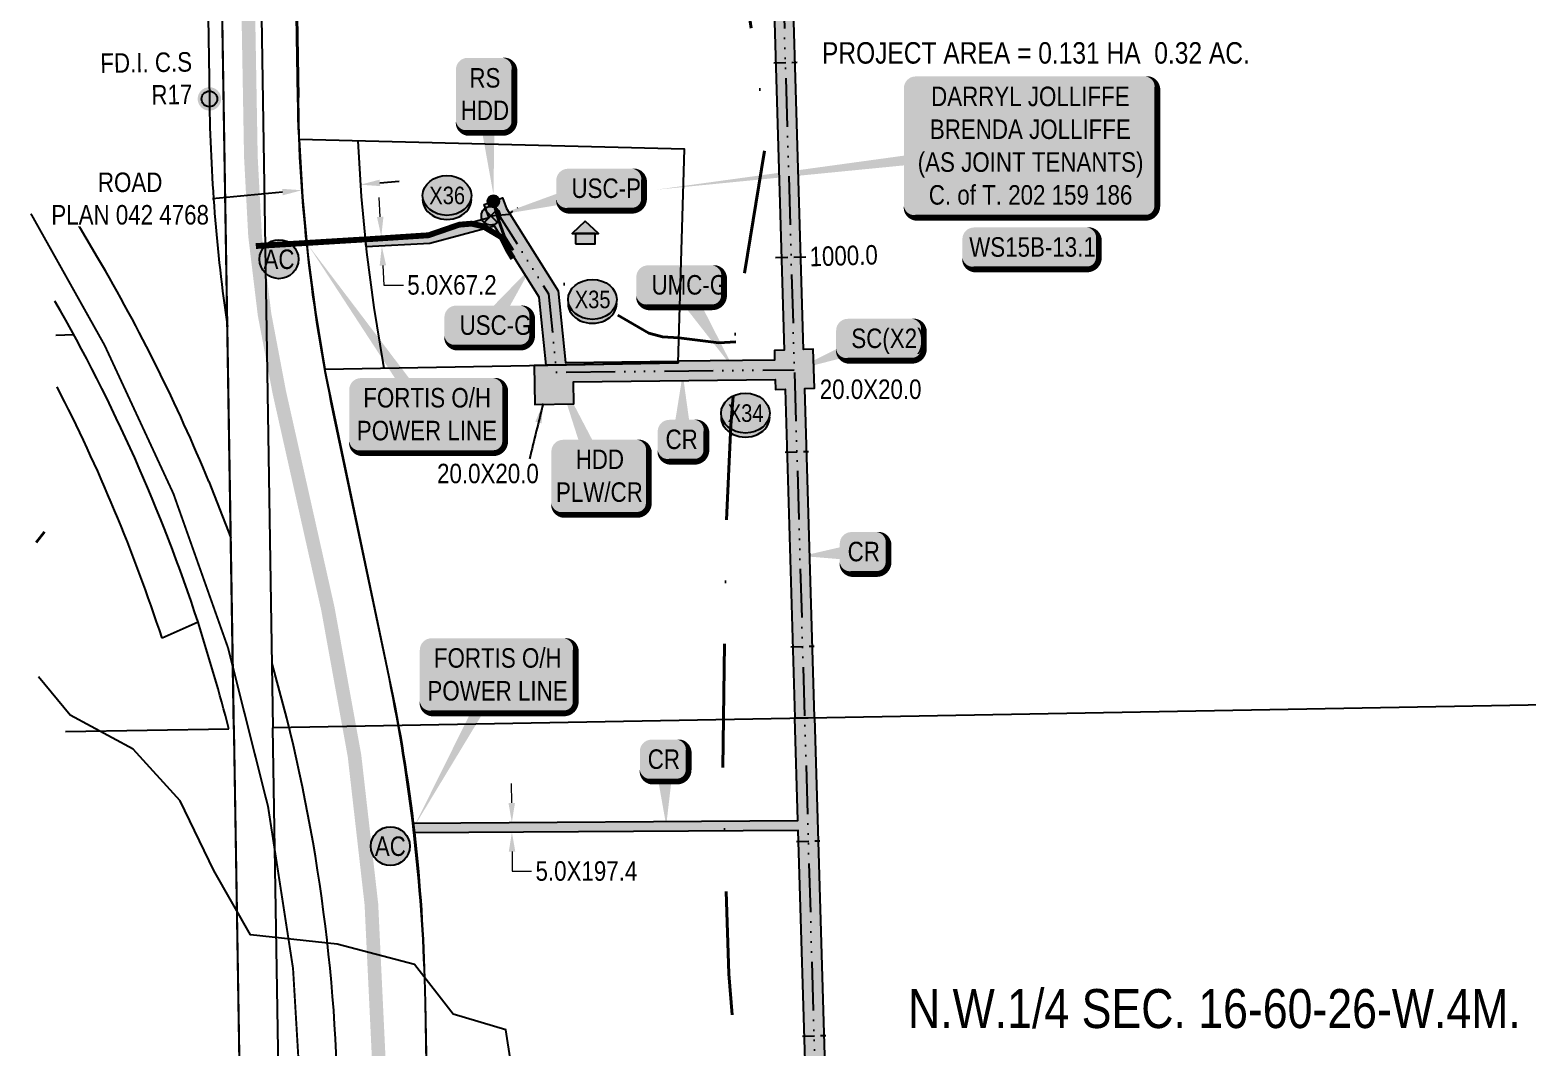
# Model space of a CAD drawing. Extents: x 72365 to 80261, y 6000112 to 6008999.
# Drawn here: x 74845 to 75614, y 6003351 to 6003873 of the extents above; entities that cross this region are included whole.
import ezdxf
from ezdxf.enums import TextEntityAlignment as Align

# ---------------------------------------------------------------- set-up
doc = ezdxf.new("R2010")
doc.units = 0
doc.header["$LTSCALE"] = 5
doc.header["$PDSIZE"] = 2.5
for name, pattern in [('COOP2', [10, 5, -1, 0, -1, 0, -1, 0, -1, 0, -1]), ('DASHDOT', [25.4, 12.7, -6.35, 0, -6.35]), ('DASHED2', [9.525, 6.35, -3.175]), ('foc-TIELINE', [1.875, 1.25, -0.625]), ('POWERLINE5', [7.8, 2.4, -0.6, 0.6, -0.6, 0.6, -0.6, 2.4])]:
    doc.linetypes.add(name, pattern=pattern)
doc.layers.get('Defpoints').update_dxf_attribs({"color": 9})
for name, color, linetype in [('AS-OWNER', 7, 'Continuous'), ('AS-POWER', 104, 'foc-POWER'), ('AS-POWER-EXISTING', 72, 'POWERLINE5'), ('AS-POWER-EXISTING-PP', 72, 'Continuous'), ('AS-POWER-T', 104, 'Continuous'), ('AS-RAILWAY', 13, 'TRACKS'), ('AS-RESIDENCE', 14, 'Continuous'), ('AS-ROADS', 254, 'Continuous'), ('AS-SYMBOL', 7, 'Continuous'), ('AS-TELEPHONE', 224, 'foc-TEL'), ('C-SYMBOL', 7, 'Continuous'), ('CG-NOTES', 7, 'Continuous'), ('L-AREAREQUIRED', 7, 'Continuous'), ('L-MON', 1, 'Continuous'), ('L-MON-T', 1, 'Continuous'), ('L-SEC', 7, 'Continuous'), ('L-TITLEDB', 4, 'Continuous'), ('L-TITLEDB-T', 4, 'Continuous'), ('P-APEX RECON PAY ITEMS', 240, 'Continuous'), ('P-APEX RECON-10m BUFFER', 51, 'COOP2'), ('P-APEX RECON-LINE LIST', 240, 'Continuous'), ('P-APEX RECON-URBAN', 30, 'COOP2'), ('P-APEX RECON-WORK AREA', 104, 'Continuous'), ('P-BUFFER-PURPLE', 187, 'foc-TIELINE'), ('P-BUFFER-PURPLE-T', 187, 'Continuous'), ('P-CROSSINGS', 250, 'Continuous'), ('T-CREEK', 160, 'Continuous')]:
    doc.layers.add(name, color=color, linetype=linetype)
doc.layers.add('AS-RECON EXISTING', color=151, linetype='DASHDOT', lineweight=40)
doc.layers.add('P-APEX RECON-TWS-T', color=104, linetype='Continuous', lineweight=9)
doc.layers.add('P-APEX RECON-TO BE DRILLED-H', color=7, linetype='Continuous', true_color=0xffafe1)
doc.styles.add('1.8', font='ARIALN.TTF', dxfattribs={"height": 2})
doc.styles.add('100L', font='ARIALN.TTF', dxfattribs={"height": 2})
doc.styles.add('175L', font='ARIALN.TTF', dxfattribs={"height": 20})
doc.styles.add('80', font='ARIALN.TTF', dxfattribs={"height": 10})
doc.styles.add('80CG', font='ARIALN.TTF', dxfattribs={"height": 10})
doc.styles.add('80L', font='ARIALN.TTF', dxfattribs={"height": 10})
doc.styles.add('Crossing', font='ARIALN.TTF', dxfattribs={"height": 10})
doc.styles.add('foc-LtypeFont', font='ARIALN.TTF', dxfattribs={"height": 7.35})
doc.linetypes.add('foc-POWER', pattern='A,6,-1,["P",foc-LtypeFont,S=0.2,R=0,X=-0.625,Y=-0.75],-1.24,4', length=12.24)
doc.linetypes.add('foc-TEL', pattern='A,2,-1,["T",foc-LtypeFont,S=0.2,R=0,X=-0.425,Y=-0.75],-1.24,8', length=12.24)
doc.linetypes.add('foc-TEL-NOLINE', pattern='A,0,-2,["T",foc-LtypeFont,S=0.2,R=0,X=-0.425,Y=-0.75],-10.24', length=12.24)
doc.linetypes.add('TRACKS', pattern='A,3.81,[130,ltypeshp1.shx,S=6.35,R=0,X=0,Y=0],3.81', length=7.62)
doc.dimstyles.new('Compass 5 000', dxfattribs={"dimscale": 5, "dimtxt": 9, "dimasz": 2, "dimexe": 0.2, "dimexo": 0.0625, "dimgap": 0.5, "dimtad": 0, "dimtih": 1, "dimtoh": 1, "dimzin": 0, "dimdsep": 46, "dimtxsty": '80CG', "dimcen": 0.1, "dimse1": 1, "dimse2": 1, "dimclrd": 256, "dimclrt": 256, "dimaunit": 1, "dimadec": 4, "dimazin": 0, "dimtfac": 0.06, "dimtofl": 0, "dimtmove": 0, "dimatfit": 1, "dimfxl": 0.2, "dimtolj": 1, "dimtzin": 0, "dimlwd": -1, "dimarcsym": 0})

# ---------------------------------------------------------------- blocks, each defined once
blk = doc.blocks.new('res_occ')
for points in [[(0.1, 0.89), (-1.26, -0.37), (1.46, -0.37)], [(-0.9, -1.43), (1.1, -1.43), (1.1, -0.37), (-0.9, -0.37)]]:
    blk.add_hatch(color=14).paths.add_polyline_path(points)
at = {"color": 14}
for points in [[(0.1, 0.89), (-1.26, -0.37), (1.46, -0.37)], [(-0.9, -1.43), (1.1, -1.43), (1.1, -0.37), (-0.9, -0.37)]]:
    blk.add_lwpolyline(points, close=True, dxfattribs=at)
blk = doc.blocks.new('fdia')
at = {"color": 255, "const_width": 1}
blk.add_lwpolyline([(-0.5, 0, 1), (0.5, 0, 1)], format="xyb", close=True, dxfattribs=at)
blk = doc.blocks.new('Fdiaa')
blk.add_blockref('fdia', (0, 0))
blk = doc.blocks.new('fdib')
at = {"color": 1, "const_width": 1.6}
blk.add_lwpolyline([(-0.4, 0, 1), (0.4, 0, 1)], format="xyb", close=True, dxfattribs=at)
at = {"color": 1}
blk.add_circle((0, 0), 0.8, dxfattribs=at)
blk = doc.blocks.new('Fdibb')
blk.add_blockref('fdib', (0, 0))
blk = doc.blocks.new('fdicc')
for name in ['Fdibb', 'Fdiaa']:
    blk.add_blockref(name, (0, 0))
blk = doc.blocks.new('FDI')
blk.add_blockref('fdicc', (0, 0))
blk = doc.blocks.new('POWERPOLE')
h = blk.add_hatch(color=255)
edge = h.paths.add_edge_path()
edge.add_arc((0, 0), 0.96, 0, 360)
at = {"linetype": 'Continuous'}
for p, q in [((0.68, -0.68), (-0.68, 0.68)), ((-0.68, -0.68), (0.68, 0.68))]:
    blk.add_line(p, q, dxfattribs=at)
blk.add_circle((0, 0), 0.96, dxfattribs=at)
blk = doc.blocks.new('*D447')
at = {"layer": 'Defpoints', "color": 0, "transparency": 16777216}
for p in [(74984.88, 6003790.92), (74984.89, 6003790.83), (75014.98, 6003793.76)]:
    blk.add_point(p, dxfattribs=at)
at = {"layer": 'L-TITLEDB-T', "transparency": 16777216}
for p, q in [((75024.95, 6003794.62), (75034.9, 6003795.56)), ((74974.93, 6003789.89), (74939.03, 6003786.51))]:
    blk.add_line(p, q, dxfattribs=at)
for points in [[(75024.79, 6003796.28), (75025.1, 6003792.96), (75014.99, 6003793.68)], [(74974.77, 6003791.55), (74975.09, 6003788.24), (74984.89, 6003790.83)]]:
    blk.add_solid(points, dxfattribs=at)
at = {"layer": 'L-TITLEDB-T', "transparency": 16777216, "insert": (74896.78, 6003786.51), "char_height": 10, "attachment_point": 5, "style": '80CG', "bg_fill": 3, "box_fill_scale": 1.1, "bg_fill_color": 256, "bg_fill_true_color": 13158600, "bg_fill_transparency": 0}
blk.add_mtext('\\A1;ROAD\\PPLAN 042 4768', dxfattribs=at)
blk = doc.blocks.new('Access_Point')
h = blk.add_hatch(color=255)
h.dxf.hatch_style = 1
edge = h.paths.add_edge_path()
edge.add_arc((0, 0), 9.99, 0, 360)
at = {"color": 170}
blk.add_circle((0, 0), 9.99, dxfattribs=at)
at = {"color": 170, "style": '175L'}
blk.add_text('AC', height=10, dxfattribs=at).set_placement((0, 0), align=Align.MIDDLE_CENTER)
blk = doc.blocks.new('*D1093')
at = {"layer": 'Defpoints', "color": 0, "transparency": 16777216}
for p in [(75105.56, 6003466.55), (75092.67, 6003461.47), (75105.59, 6003461.55)]:
    blk.add_point(p, dxfattribs=at)
at = {"layer": 'P-APEX RECON-TWS-T', "transparency": 16777216}
for p, q in [((75092.58, 6003476.47), (75092.51, 6003486.47)), ((75092.73, 6003451.47), (75092.8, 6003441.47)), ((75092.8, 6003441.47), (75102.8, 6003441.47))]:
    blk.add_line(p, q, dxfattribs=at)
for points in [[(75094.24, 6003476.48), (75090.91, 6003476.46), (75092.64, 6003466.47)], [(75094.4, 6003451.48), (75091.07, 6003451.46), (75092.67, 6003461.47)]]:
    blk.add_solid(points, dxfattribs=at)
at = {"layer": 'P-APEX RECON-TWS-T', "transparency": 16777216, "insert": (75130.9, 6003441.47), "char_height": 10, "attachment_point": 5, "style": '80CG'}
blk.add_mtext('\\A1;5.0X197.4', dxfattribs=at)
blk = doc.blocks.new('*U1083')
at = {"true_color": 0xffffa8}
h = blk.add_hatch(color=51, dxfattribs=at)
edge = h.paths.add_edge_path()
edge.add_line((-6.5, -11.5), (6.5, -11.5))
edge.add_arc((6.5, -5.5), 6, 270, 360)
edge.add_line((12.5, -5.5), (12.5, 4))
edge.add_arc((6.5, 4), 6, 0, 90)
edge.add_line((6.5, 10), (-6.5, 10))
edge.add_arc((-6.5, 4), 6, 90, 180)
edge.add_line((-12.5, 4), (-12.5, -5.5))
edge.add_arc((-6.5, -5.5), 6, 180, 270)
at = {"color": 240, "flags": 128}
blk.add_lwpolyline([(-6.5, -11.5, 3, 3, 0), (6.5, -11.5, 3, 3, 0.414214), (12.5, -5.5, 3, 3, 0), (12.5, 4, 3, 0, 0.414214), (6.5, 10, 0, 0, 0), (-6.5, 10, 0, 0, 0.414214), (-12.5, 4, 0, 0, 0), (-12.5, -5.5, 0, 3, 0.414214)], format="xyseb", close=True, dxfattribs=at)
for points in [[(1.03, -34.06, 0, 10, 0), (0, 0, 5, 5, 0)], [(5.45, -7.08, 0, 10, 0), (0, 0, 5, 5, 0)]]:
    blk.add_lwpolyline(points, format="xyseb", dxfattribs=at)
at = {"color": 4, "style": '80'}
blk.add_attdef('OTHER_001', (-14.7, -5), '', height=10, dxfattribs=at)
blk = doc.blocks.new('*U1094')
h = blk.add_hatch(color=255)
edge = h.paths.add_edge_path()
edge.add_line((-34, -20), (34, -20))
edge.add_arc((34, -14), 6, 270, 360)
edge.add_line((40, -14), (40, 12.5))
edge.add_arc((34, 12.5), 6, 0, 90)
edge.add_line((34, 18.5), (-34, 18.5))
edge.add_arc((-34, 12.5), 6, 90, 180)
edge.add_line((-40, 12.5), (-40, -14))
edge.add_arc((-34, -14), 6, 180, 270)
at = {"color": 104, "flags": 128}
blk.add_lwpolyline([(-34, -20, 3, 3, 0), (34, -20, 3, 3, 0.414214), (40, -14, 3, 3, 0), (40, 12.5, 3, 0, 0.414214), (34, 18.5, 0, 0, 0), (-34, 18.5, 0, 0, 0.414214), (-40, 12.5, 0, 0, 0), (-40, -14, 0, 3, 0.414214)], format="xyseb", close=True, dxfattribs=at)
blk.add_lwpolyline([(-43.29, -78.8, 0, 7.5, 0), (0, 0, 0, 0, 0)], format="xyseb", dxfattribs=at)
at = {"color": 104, "style": '80'}
blk.add_attdef('ENTER_TEXT_001', (-26.85, -4.92), '', height=10, dxfattribs=at)
blk = doc.blocks.new('*U1095')
h = blk.add_hatch(color=255)
edge = h.paths.add_edge_path()
edge.add_line((-34, -20), (34, -20))
edge.add_arc((34, -14), 6, 270, 360)
edge.add_line((40, -14), (40, 12.5))
edge.add_arc((34, 12.5), 6, 0, 90)
edge.add_line((34, 18.5), (-34, 18.5))
edge.add_arc((-34, 12.5), 6, 90, 180)
edge.add_line((-40, 12.5), (-40, -14))
edge.add_arc((-34, -14), 6, 180, 270)
at = {"color": 104, "flags": 128}
blk.add_lwpolyline([(-61.19, 86.93, 0, 7.5, 0), (0, 0, 0, 0, 0)], format="xyseb", dxfattribs=at)
blk.add_lwpolyline([(-34, -20, 3, 3, 0), (34, -20, 3, 3, 0.414214), (40, -14, 3, 3, 0), (40, 12.5, 3, 0, 0.414214), (34, 18.5, 0, 0, 0), (-34, 18.5, 0, 0, 0.414214), (-40, 12.5, 0, 0, 0), (-40, -14, 0, 3, 0.414214)], format="xyseb", close=True, dxfattribs=at)
at = {"color": 104, "style": '80'}
blk.add_attdef('ENTER_TEXT_001', (-26.85, -4.92), '', height=10, dxfattribs=at)
blk = doc.blocks.new('*D1096')
at = {"layer": 'Defpoints', "color": 0, "transparency": 16777216}
for p in [(75027.08, 6003767.23), (75025.91, 6003762.17), (75027.35, 6003762.24)]:
    blk.add_point(p, dxfattribs=at)
at = {"layer": 'P-APEX RECON-TWS-T', "transparency": 16777216}
for p, q in [((75025.1, 6003777.14), (75024.55, 6003787.12)), ((75026.46, 6003752.18), (75027, 6003742.2)), ((75027, 6003742.2), (75037, 6003742.2))]:
    blk.add_line(p, q, dxfattribs=at)
for points in [[(75026.76, 6003777.23), (75023.43, 6003777.05), (75025.64, 6003767.15)], [(75028.12, 6003752.27), (75024.79, 6003752.09), (75025.91, 6003762.17)]]:
    blk.add_solid(points, dxfattribs=at)
at = {"layer": 'P-APEX RECON-TWS-T', "transparency": 16777216, "insert": (75061.9, 6003742.2), "char_height": 10, "attachment_point": 5, "style": '80CG'}
blk.add_mtext('\\A1;5.0X67.2', dxfattribs=at)
blk = doc.blocks.new('*U1097')
at = {"true_color": 0xffffa8}
h = blk.add_hatch(color=51, dxfattribs=at)
edge = h.paths.add_edge_path()
edge.add_line((-6.5, -11.5), (6.5, -11.5))
edge.add_arc((6.5, -5.5), 6, 270, 360)
edge.add_line((12.5, -5.5), (12.5, 4))
edge.add_arc((6.5, 4), 6, 0, 90)
edge.add_line((6.5, 10), (-6.5, 10))
edge.add_arc((-6.5, 4), 6, 90, 180)
edge.add_line((-12.5, 4), (-12.5, -5.5))
edge.add_arc((-6.5, -5.5), 6, 180, 270)
at = {"color": 240, "flags": 128}
blk.add_lwpolyline([(-6.5, -11.5, 3, 3, 0), (6.5, -11.5, 3, 3, 0.414214), (12.5, -5.5, 3, 3, 0), (12.5, 4, 3, 0, 0.414214), (6.5, 10, 0, 0, 0), (-6.5, 10, 0, 0, 0.414214), (-12.5, 4, 0, 0, 0), (-12.5, -5.5, 0, 3, 0.414214)], format="xyseb", close=True, dxfattribs=at)
for points in [[(-31.74, -2.29, 0, 10, 0), (0, 0, 5, 5, 0)], [(5.45, -7.08, 0, 10, 0), (0, 0, 5, 5, 0)]]:
    blk.add_lwpolyline(points, format="xyseb", dxfattribs=at)
at = {"color": 4, "style": '80'}
blk.add_attdef('OTHER_001', (-14.7, -5), '', height=10, dxfattribs=at)
blk = doc.blocks.new('*U1098')
at = {"true_color": 0xffffa8}
h = blk.add_hatch(color=51, dxfattribs=at)
edge = h.paths.add_edge_path()
edge.add_line((-6.5, -11.5), (6.5, -11.5))
edge.add_arc((6.5, -5.5), 6, 270, 360)
edge.add_line((12.5, -5.5), (12.5, 4))
edge.add_arc((6.5, 4), 6, 0, 90)
edge.add_line((6.5, 10), (-6.5, 10))
edge.add_arc((-6.5, 4), 6, 90, 180)
edge.add_line((-12.5, 4), (-12.5, -5.5))
edge.add_arc((-6.5, -5.5), 6, 180, 270)
at = {"color": 240, "flags": 128}
for points in [[(0.36, 33.5, 0, 10, 0), (0, 0, 5, 5, 0)], [(5.45, -7.08, 0, 10, 0), (0, 0, 5, 5, 0)]]:
    blk.add_lwpolyline(points, format="xyseb", dxfattribs=at)
blk.add_lwpolyline([(-6.5, -11.5, 3, 3, 0), (6.5, -11.5, 3, 3, 0.414214), (12.5, -5.5, 3, 3, 0), (12.5, 4, 3, 0, 0.414214), (6.5, 10, 0, 0, 0), (-6.5, 10, 0, 0, 0.414214), (-12.5, 4, 0, 0, 0), (-12.5, -5.5, 0, 3, 0.414214)], format="xyseb", close=True, dxfattribs=at)
at = {"color": 4, "style": '80'}
blk.add_attdef('OTHER_001', (-14.7, -5), '', height=10, dxfattribs=at)
blk = doc.blocks.new('*U1102')
at = {"true_color": 0xffffa8}
h = blk.add_hatch(color=51, dxfattribs=at)
edge = h.paths.add_edge_path()
edge.add_line((-16.5, -11.5), (16.5, -11.5))
edge.add_arc((16.5, -5.5), 6, 270, 360)
edge.add_line((22.5, -5.5), (22.5, 4))
edge.add_arc((16.5, 4), 6, 0, 90)
edge.add_line((16.5, 10), (-16.5, 10))
edge.add_arc((-16.5, 4), 6, 90, 180)
edge.add_line((-22.5, 4), (-22.5, -5.5))
edge.add_arc((-16.5, -5.5), 6, 180, 270)
at = {"color": 240, "flags": 128}
blk.add_lwpolyline([(-16.5, -11.5, 3, 3, 0), (16.5, -11.5, 3, 3, 0.414214), (22.5, -5.5, 3, 3, 0), (22.5, 4, 3, 0, 0.414214), (16.5, 10, 0, 0, 0), (-16.5, 10, 0, 0, 0.414214), (-22.5, 4, 0, 0, 0), (-22.5, -5.5, 0, 3, 0.414214)], format="xyseb", close=True, dxfattribs=at)
for points in [[(-44.07, -16.42, 0, 10, 0), (0, 0, 5, 5, 0)], [(5.45, -7.08, 0, 10, 0), (0, 0, 5, 5, 0)]]:
    blk.add_lwpolyline(points, format="xyseb", dxfattribs=at)
at = {"color": 4, "style": '80'}
blk.add_attdef('OTHER_001', (-14.7, -5), '', height=10, dxfattribs=at)
blk = doc.blocks.new('*U1103')
at = {"true_color": 0xffffa8}
h = blk.add_hatch(color=51, dxfattribs=at)
edge = h.paths.add_edge_path()
edge.add_line((-16.5, -11.5), (16.5, -11.5))
edge.add_arc((16.5, -5.5), 6, 270, 360)
edge.add_line((22.5, -5.5), (22.5, 4))
edge.add_arc((16.5, 4), 6, 0, 90)
edge.add_line((16.5, 10), (-16.5, 10))
edge.add_arc((-16.5, 4), 6, 90, 180)
edge.add_line((-22.5, 4), (-22.5, -5.5))
edge.add_arc((-16.5, -5.5), 6, 180, 270)
at = {"color": 240, "flags": 128}
blk.add_lwpolyline([(-16.5, -11.5, 3, 3, 0), (16.5, -11.5, 3, 3, 0.414214), (22.5, -5.5, 3, 3, 0), (22.5, 4, 3, 0, 0.414214), (16.5, 10, 0, 0, 0), (-16.5, 10, 0, 0, 0.414214), (-22.5, 4, 0, 0, 0), (-22.5, -5.5, 0, 3, 0.414214)], format="xyseb", close=True, dxfattribs=at)
for points in [[(27.76, -43.58, 0, 10, 0), (0, 0, 5, 5, 0)], [(5.45, -7.08, 0, 10, 0), (0, 0, 5, 5, 0)]]:
    blk.add_lwpolyline(points, format="xyseb", dxfattribs=at)
at = {"color": 4, "style": '80'}
blk.add_attdef('OTHER_001', (-14.7, -5), '', height=10, dxfattribs=at)
blk = doc.blocks.new('*U1104')
at = {"true_color": 0xffffa8}
h = blk.add_hatch(color=51, dxfattribs=at)
edge = h.paths.add_edge_path()
edge.add_line((-16.5, -11.5), (16.5, -11.5))
edge.add_arc((16.5, -5.5), 6, 270, 360)
edge.add_line((22.5, -5.5), (22.5, 4))
edge.add_arc((16.5, 4), 6, 0, 90)
edge.add_line((16.5, 10), (-16.5, 10))
edge.add_arc((-16.5, 4), 6, 90, 180)
edge.add_line((-22.5, 4), (-22.5, -5.5))
edge.add_arc((-16.5, -5.5), 6, 180, 270)
at = {"color": 240, "flags": 128}
for points in [[(22.16, 29.79, 0, 10, 0), (0, 0, 5, 5, 0)], [(5.45, -7.08, 0, 10, 0), (0, 0, 5, 5, 0)]]:
    blk.add_lwpolyline(points, format="xyseb", dxfattribs=at)
blk.add_lwpolyline([(-16.5, -11.5, 3, 3, 0), (16.5, -11.5, 3, 3, 0.414214), (22.5, -5.5, 3, 3, 0), (22.5, 4, 3, 0, 0.414214), (16.5, 10, 0, 0, 0), (-16.5, 10, 0, 0, 0.414214), (-22.5, 4, 0, 0, 0), (-22.5, -5.5, 0, 3, 0.414214)], format="xyseb", close=True, dxfattribs=at)
at = {"color": 4, "style": '80'}
blk.add_attdef('OTHER_001', (-14.7, -5), '', height=10, dxfattribs=at)
blk = doc.blocks.new('*U1105')
at = {"true_color": 0xffffa8}
h = blk.add_hatch(color=51, dxfattribs=at)
edge = h.paths.add_edge_path()
edge.add_line((-16.5, -11.5), (16.5, -11.5))
edge.add_arc((16.5, -5.5), 6, 270, 360)
edge.add_line((22.5, -5.5), (22.5, 4))
edge.add_arc((16.5, 4), 6, 0, 90)
edge.add_line((16.5, 10), (-16.5, 10))
edge.add_arc((-16.5, 4), 6, 90, 180)
edge.add_line((-22.5, 4), (-22.5, -5.5))
edge.add_arc((-16.5, -5.5), 6, 180, 270)
at = {"color": 240, "flags": 128}
blk.add_lwpolyline([(-16.5, -11.5, 3, 3, 0), (16.5, -11.5, 3, 3, 0.414214), (22.5, -5.5, 3, 3, 0), (22.5, 4, 3, 0, 0.414214), (16.5, 10, 0, 0, 0), (-16.5, 10, 0, 0, 0.414214), (-22.5, 4, 0, 0, 0), (-22.5, -5.5, 0, 3, 0.414214)], format="xyseb", close=True, dxfattribs=at)
for points in [[(-51.88, -13.66, 0, 10, 0), (0, 0, 5, 5, 0)], [(5.45, -7.08, 0, 10, 0), (0, 0, 5, 5, 0)]]:
    blk.add_lwpolyline(points, format="xyseb", dxfattribs=at)
at = {"color": 4, "style": '80'}
blk.add_attdef('OTHER_001', (-14.7, -5), '', height=10, dxfattribs=at)
blk = doc.blocks.new('RISER')
h = blk.add_hatch(color=255)
h.dxf.hatch_style = 1
edge = h.paths.add_edge_path()
edge.add_arc((0, 0), 0.7, 0, 360)
blk.add_hatch(color=13).paths.add_polyline_path([(0.58, -0.15), (-0.58, -0.15, 0.774597)])
at = {"color": 13}
blk.add_line((-0.58, -0.15), (0.58, -0.15), dxfattribs=at)
blk.add_circle((0, 0), 0.6, dxfattribs=at)
blk = doc.blocks.new('*U1106')
at = {"true_color": 0xffffa8}
h = blk.add_hatch(color=51, dxfattribs=at)
edge = h.paths.add_edge_path()
edge.add_line((-9, -20), (9, -20))
edge.add_arc((9, -14), 6, 270, 360)
edge.add_line((15, -14), (15, 12.5))
edge.add_arc((9, 12.5), 6, 0, 90)
edge.add_line((9, 18.5), (-9, 18.5))
edge.add_arc((-9, 12.5), 6, 90, 180)
edge.add_line((-15, 12.5), (-15, -14))
edge.add_arc((-9, -14), 6, 180, 270)
at = {"color": 240, "flags": 128}
blk.add_lwpolyline([(-9, -20, 3, 3, 0), (9, -20, 3, 3, 0.414214), (15, -14, 3, 3, 0), (15, 12.5, 3, 0, 0.414214), (9, 18.5, 0, 0, 0), (-9, 18.5, 0, 0, 0.414214), (-15, 12.5, 0, 0, 0), (-15, -14, 0, 3, 0.414214)], format="xyseb", close=True, dxfattribs=at)
for points in [[(4.25, -51.77, 0, 10, 0), (0, 0, 5, 5, 0)], [(5.45, -7.08, 0, 10, 0), (0, 0, 5, 5, 0)]]:
    blk.add_lwpolyline(points, format="xyseb", dxfattribs=at)
at = {"color": 4, "style": '80'}
blk.add_attdef('OTHER_001', (-14.7, -5), '', height=10, dxfattribs=at)
blk = doc.blocks.new('*U1107')
at = {"true_color": 0xffffa8}
h = blk.add_hatch(color=51, dxfattribs=at)
edge = h.paths.add_edge_path()
edge.add_line((-19, -20), (19, -20))
edge.add_arc((19, -14), 6, 270, 360)
edge.add_line((25, -14), (25, 12.5))
edge.add_arc((19, 12.5), 6, 0, 90)
edge.add_line((19, 18.5), (-19, 18.5))
edge.add_arc((-19, 12.5), 6, 90, 180)
edge.add_line((-25, 12.5), (-25, -14))
edge.add_arc((-19, -14), 6, 180, 270)
at = {"color": 240, "flags": 128}
for points in [[(-22.29, 53.4, 0, 10, 0), (0, 0, 5, 5, 0)], [(5.45, -7.08, 0, 10, 0), (0, 0, 5, 5, 0)]]:
    blk.add_lwpolyline(points, format="xyseb", dxfattribs=at)
blk.add_lwpolyline([(-19, -20, 3, 3, 0), (19, -20, 3, 3, 0.414214), (25, -14, 3, 3, 0), (25, 12.5, 3, 0, 0.414214), (19, 18.5, 0, 0, 0), (-19, 18.5, 0, 0, 0.414214), (-25, 12.5, 0, 0, 0), (-25, -14, 0, 3, 0.414214)], format="xyseb", close=True, dxfattribs=at)
at = {"color": 4, "style": '80'}
blk.add_attdef('OTHER_001', (-14.7, -5), '', height=10, dxfattribs=at)
blk = doc.blocks.new('xing2')
h = blk.add_hatch(color=50)
h.dxf.hatch_style = 1
edge = h.paths.add_edge_path()
edge.add_ellipse((0, 0), major_axis=(-12.5, 0), ratio=0.816297, start_angle=0, end_angle=360)
h = blk.add_hatch(color=250)
h.dxf.hatch_style = 1
edge = h.paths.add_edge_path()
edge.add_ellipse((0, -2.05), major_axis=(-12.5, 0), ratio=0.816297, start_angle=0, end_angle=180)
edge.add_line((12.5, -2.05), (12.5, 0))
edge.add_ellipse((0, 0), major_axis=(-12.5, 0), ratio=0.816297, start_angle=0, end_angle=180, ccw=False)
edge.add_line((-12.5, 0), (-12.5, -2.05))
at = {"color": 250}
blk.add_ellipse((0, 0), major_axis=(-12.5, 0), ratio=0.816297, dxfattribs=at)
blk.add_ellipse((0, -2.05), major_axis=(-12.5, 0), ratio=0.816297, start_param=0, end_param=3.141593, dxfattribs=at)
at = {"color": 250, "style": 'Crossing'}
blk.add_attdef('CROSSING', text='', height=9, dxfattribs=at).set_placement((0.09, 0.02), align=Align.MIDDLE_CENTER)
at = {"color": 250, "style": 'Crossing', "flags": 1}
for tag, p in [('OWNER', (0.09, -12.49)), ('DESCRIPTION', (0.09, -25.77)), ('LOCATION', (0.09, -39.3)), ('DWG_REF', (0.09, -52.84))]:
    blk.add_attdef(tag, text='', height=9, dxfattribs=at).set_placement(p, align=Align.MIDDLE_CENTER)
blk = doc.blocks.new('*U1477')
h = blk.add_hatch(color=59)
edge = h.paths.add_edge_path()
edge.add_line((-59, -37), (59, -37))
edge.add_arc((59, -31), 6, 270, 360)
edge.add_line((65, -31), (65, 29.5))
edge.add_arc((59, 29.5), 6, 0, 90)
edge.add_line((59, 35.5), (-59, 35.5))
edge.add_arc((-59, 29.5), 6, 90, 180)
edge.add_line((-65, 29.5), (-65, -31))
edge.add_arc((-59, -31), 6, 180, 270)
at = {"color": 1, "flags": 128}
blk.add_lwpolyline([(-59, -37, 3, 3, 0), (59, -37, 3, 3, 0.414214), (65, -31, 3, 3, 0), (65, 29.5, 3, 0, 0.414214), (59, 35.5, 0, 0, 0), (-59, 35.5, 0, 0, 0.414214), (-65, 29.5, 0, 0, 0), (-65, -31, 0, 3, 0.414214)], format="xyseb", close=True, dxfattribs=at)
blk.add_lwpolyline([(-192.32, -22.64, 0, 7.5, 0), (0, 0, 0, 0, 0)], format="xyseb", dxfattribs=at)
at = {"color": 1, "style": '80'}
blk.add_attdef('ENTER_TEXT_001', (-35.99, -5), '', height=10, dxfattribs=at)
blk = doc.blocks.new('*U1492')
at = {"true_color": 0xffffa8}
h = blk.add_hatch(color=51, dxfattribs=at)
edge = h.paths.add_edge_path()
edge.add_line((-29, -11.5), (29, -11.5))
edge.add_arc((29, -5.5), 6, 270, 360)
edge.add_line((35, -5.5), (35, 4))
edge.add_arc((29, 4), 6, 0, 90)
edge.add_line((29, 10), (-29, 10))
edge.add_arc((-29, 4), 6, 90, 180)
edge.add_line((-35, 4), (-35, -5.5))
edge.add_arc((-29, -5.5), 6, 180, 270)
at = {"color": 240, "flags": 128}
blk.add_lwpolyline([(-29, -11.5, 3, 3, 0), (29, -11.5, 3, 3, 0.414214), (35, -5.5, 3, 3, 0), (35, 4, 3, 0, 0.414214), (29, 10, 0, 0, 0), (-29, 10, 0, 0, 0.414214), (-35, 4, 0, 0, 0), (-35, -5.5, 0, 3, 0.414214)], format="xyseb", close=True, dxfattribs=at)
for points in [[(-28.7, -2.85, 0, 10, 0), (0, 0, 5, 5, 0)], [(21, -3.69, 0, 10, 0), (0, 0, 5, 5, 0)]]:
    blk.add_lwpolyline(points, format="xyseb", dxfattribs=at)
at = {"color": 4, "style": '80'}
blk.add_attdef('OTHER_001', (-14.7, -5), '', height=10, dxfattribs=at)

msp = doc.modelspace()

# ---------------------------------------------------------------- hatches: boundary and pattern name
at = {"layer": 'P-APEX RECON-10m BUFFER'}
h = msp.add_hatch(color=256, dxfattribs=at)
h.dxf.hatch_style = 1
h.paths.add_polyline_path([(75146.763, 6004390.224), (75176.072, 6004370.528), (75173.286, 6004366.382), (75189.872, 6004355.236), (75192.658, 6004359.382), (75213.562, 6004345.335), (75232.32, 6003708.79), (75227.327, 6003708.639), (75227.477, 6003703.645), (75177.963, 6003703.112), (75177.938, 6003702.262), (75124.11, 6003701.289), (75104.13, 6003700.927), (75104.491, 6003680.947), (75124.471, 6003681.308), (75124.268, 6003692.542), (75227.778, 6003693.656), (75227.928, 6003688.665), (75232.908, 6003688.815), (75237.88, 6003520.079), (75247.871, 6003520.259), (75242.895, 6003689.116), (75247.902, 6003689.266), (75247.301, 6003709.241), (75242.307, 6003709.09), (75223.398, 6004350.763), (75198.231, 6004367.675), (75201.018, 6004371.822), (75184.432, 6004382.968), (75181.645, 6004378.821), (75152.337, 6004398.517), (75155.123, 6004402.664), (75138.537, 6004413.81), (75135.75, 6004409.663), (75096.439, 6004436.081), (75096.634, 6004423.912), (75130.177, 6004401.37), (75127.391, 6004397.224), (75143.977, 6004386.078)])
h = msp.add_hatch(color=256, dxfattribs=at)
h.dxf.hatch_style = 1
h.paths.add_polyline_path([(75017.344, 6003766.703), (75049.744, 6003768.467), (75081.002, 6003776.806), (75080.843, 6003777.06), (75078.501, 6003783.449), (75087.883, 6003786.888), (75089.864, 6003781.481), (75116.321, 6003739.278), (75120.107, 6003702.489), (75177.963, 6003703.112), (75177.938, 6003702.262), (75110.212, 6003701.037), (75106.62, 6003735.942), (75083.779, 6003772.377), (75050.532, 6003763.506), (75017.818, 6003761.725)])
h = msp.add_hatch(color=256, dxfattribs=at)
h.dxf.hatch_style = 1
h.paths.add_polyline_path([(75284.927, 6002716.271), (75285.726, 6002716.577), (75285.542, 6002729.65), (75290.538, 6002729.72), (75288.211, 6002895.08), (75285.169, 6002895.016), (75284.754, 6002914.995), (75287.348, 6002915.049), (75238.497, 6003015.138), (75213.047, 6003018.247), (75154.559, 6003017.032), (75154.827, 6003004.143), (75134.848, 6003003.727), (75134.433, 6003023.707), (75138.322, 6003023.787), (75133.776, 6003034.355), (75142.954, 6003038.303), (75147.865, 6003026.887), (75213.551, 6003028.251), (75245.096, 6003024.398), (75298.354, 6002915.278), (75304.733, 6002915.41), (75304.747, 6002914.729), (75388.886, 6002964.532), (75385.465, 6002972.64), (75390.068, 6002974.582), (75369.196, 6003024.048), (75364.593, 6003022.106), (75356.824, 6003040.517), (75361.427, 6003042.46), (75243.736, 6003321.38), (75239.58, 6003462.397), (75042.361, 6003461.155), (75041.772, 6003466.147), (75239.433, 6003467.392), (75237.88, 6003520.079), (75247.871, 6003520.259), (75253.668, 6003323.542), (75370.633, 6003046.344), (75375.235, 6003048.286), (75383.004, 6003029.875), (75378.401, 6003027.932), (75399.274, 6002978.467), (75403.876, 6002980.409), (75411.645, 6002961.997), (75393.234, 6002954.229), (75392.806, 6002955.242), (75304.985, 6002903.259), (75305.148, 6002895.431), (75298.2, 6002895.287), (75300.528, 6002729.86), (75305.524, 6002729.931), (75305.711, 6002716.646)])
at = {"layer": 'P-APEX RECON-TO BE DRILLED-H'}
h = msp.add_hatch(color=256, dxfattribs=at)
h.dxf.hatch_style = 1
h.paths.add_polyline_path([(75078.501, 6003783.449), (75087.883, 6003786.888), (75089.864, 6003781.481), (75116.321, 6003739.278), (75120.555, 6003698.141), (75110.616, 6003697.118), (75106.62, 6003735.942), (75083.779, 6003772.377), (75080.942, 6003776.79)])

# ---------------------------------------------------------------- linework, layer by layer
at = {"layer": 'AS-POWER', "flags": 128}
msp.add_lwpolyline([(75065.987, 6002069.374), (75072.217, 6002132.868), (75048.248, 6003374.025), (75047.955, 6003386.431, 0.0483205), (75028.793, 6003545.108), (75001.028, 6003676.95, -0.0476994), (74982.838, 6003838.342), (74974.945, 6004319.697), (74962.101, 6005124.07), (74960.098, 6005244.058)], format="xyb", dxfattribs=at)
at = {"layer": 'AS-POWER-EXISTING', "flags": 128}
msp.add_lwpolyline([(75081.683, 6003777.728), (75091.297, 6003778.634), (75095.663, 6003781.919)], dxfattribs=at)
at = {"layer": 'AS-RAILWAY', "linetype": 'DASHED2', "const_width": 0.999, "flags": 128}
msp.add_lwpolyline([(75036.226, 6000179.291), (75030.869, 6000521.005), (75018.397, 6001299.923), (75006.867, 6002055.551), (74986.173, 6003243.575), (74985.359, 6003307.705, 0.117589), (74883.678, 6003711.311), (74845.87, 6003778.817)], format="xyb", dxfattribs=at)
at = {"layer": 'AS-RECON EXISTING', "flags": 128}
for points in [[(75207.536, 6003713.035), (75198.826, 6003712.522), (75178.259, 6003715.116), (75170.01, 6003715.649), (75162.892, 6003717.498), (75120.53, 6003742.022), (75110.776, 6003746.906), (75101.562, 6003751.91), (75094.281, 6003758.465), (75088.699, 6003767.459), (75085.827, 6003775.57), (75082.996, 6003784.978)], [(74848.617, 6003610.111), (74852.856, 6003615.546)]]:
    msp.add_lwpolyline(points, dxfattribs=at)
at = {"layer": 'AS-ROADS', "const_width": 7, "flags": 128}
msp.add_lwpolyline([(75073.672, 6000179.942), (75069.776, 6000349.065), (75060.182, 6001074.477), (75045.667, 6002007.36), (75027.969, 6003090.033), (75024.206, 6003347.941, 0.0493947), (74998.246, 6003576.094), (74973.301, 6003687.217, -0.0503851), (74958.73, 6003807.929), (74943.423, 6004677.413), (74936.401, 6005243.625)], format="xyb", dxfattribs=at)
at = {"layer": 'AS-ROADS', "const_width": 2.998, "flags": 128}
msp.add_lwpolyline([(74961.281, 6003762.2), (75021.081, 6003765.85), (75049.899, 6003767.743), (75065.593, 6003773.152), (75071.952, 6003773.693), (75077.905, 6003772.341), (75087.419, 6003766.644), (75090.936, 6003759.613), (75093.236, 6003755.827)], dxfattribs=at)
at = {"layer": 'AS-TELEPHONE', "linetype": 'foc-TEL-NOLINE', "flags": 128}
msp.add_lwpolyline([(75003.364, 6000178.719), (74988.862, 6001082.1), (74976.266, 6001905.962), (74937.004, 6004319.006), (74922.183, 6005243.365)], dxfattribs=at)
at = {"layer": 'L-SEC', "flags": 128}
for points in [[(74949.983, 6003514.378), (74937.004, 6004319.006)], [(74957.093, 6004319.373), (74970.073, 6003514.958)], [(74970.068, 6003515.256), (75775.161, 6003529.756)], [(74949.983, 6003514.378), (74963.197, 6002710.466)], [(74983.308, 6002710.663), (74970.073, 6003514.958)]]:
    msp.add_lwpolyline(points, dxfattribs=at)
at = {"layer": 'L-TITLEDB', "flags": 128}
for points in [[(74929.689, 6004318.757), (74937.452, 6003837.693, 0.0339877), (74946.708, 6003720.933)], [(74937.157, 6003641.429, 0.0342093), (74880.119, 6003756.389)], [(74931.66, 6003569.235, 0.0509082), (74858.219, 6003733.955)], [(74913.135, 6003561.063, 0.040144), (74859.296, 6003689.959)], [(74947.48, 6003514.433, 0.0125541), (74931.66, 6003569.235)], [(75003.46, 6003319.242, 0.0657811), (74969.604, 6003548.054)], [(75048.248, 6003374.025), (75047.955, 6003386.431, 0.0427847), (75028.793, 6003545.108)]]:
    msp.add_lwpolyline(points, format="xyb", dxfattribs=at)
for points in [[(74975.365, 6004319.494), (74983.128, 6003838.43)], [(75028.793, 6003545.108), (74996.683, 6003698.984), (75177.938, 6003702.262), (75181.216, 6003811.91), (74983.462, 6003816.938), (74983.128, 6003838.43)], [(74983.462, 6003816.938), (74985.218, 6003787.314), (74988.007, 6003757.77), (74991.825, 6003728.341), (74996.668, 6003699.063), (74996.683, 6003698.984)], [(75013.637, 6003816.184), (75015.354, 6003787.608), (75018.067, 6003759.108), (75021.774, 6003730.721), (75026.468, 6003702.481), (75026.988, 6003699.687)], [(74880.119, 6003756.389), (74856.7, 6003795.994)], [(74867.961, 6003716.708), (74858.651, 6003716.305)], [(74937.157, 6003641.429), (74948.391, 6003612.534)], [(74931.66, 6003569.235), (74913.135, 6003561.063)], [(74863.627, 6003513.12), (74947.48, 6003514.433)], [(75003.46, 6003319.242), (75013.454, 6002711.216), (75026.506, 6001906.922), (75072.192, 6001907.792), (75059.129, 6002712.051), (75048.248, 6003374.025)]]:
    msp.add_lwpolyline(points, dxfattribs=at)
at = {"layer": 'P-APEX RECON-URBAN', "flags": 128}
msp.add_lwpolyline([(75083.192, 6003785.168), (75085.354, 6003779.271), (75111.471, 6003737.61), (75115.604, 6003697.445), (75237.494, 6003698.757)], dxfattribs=at)
at = {"layer": 'P-APEX RECON-WORK AREA', "flags": 128}
msp.add_lwpolyline([(75017.344, 6003766.703), (75049.744, 6003768.467), (75081.002, 6003776.806), (75080.843, 6003777.06), (75078.501, 6003783.449), (75087.883, 6003786.888), (75089.864, 6003781.481), (75116.321, 6003739.278), (75120.107, 6003702.489), (75177.963, 6003703.112), (75177.938, 6003702.262), (75110.212, 6003701.037), (75106.62, 6003735.942), (75083.779, 6003772.377), (75050.532, 6003763.506), (75017.818, 6003761.725)], close=True, dxfattribs=at)
msp.add_lwpolyline([(75243.736, 6003321.38), (75239.58, 6003462.397), (75042.361, 6003461.155), (75041.772, 6003466.147), (75239.433, 6003467.392), (75237.88, 6003520.079), (75247.871, 6003520.259), (75253.668, 6003323.542)], dxfattribs=at)
at = {"layer": 'P-BUFFER-PURPLE'}
for p, q in [((75226.977, 6003856.177), (75238.962, 6003856.531)), ((75227.922, 6003756.245), (75243.902, 6003756.716)), ((75232.863, 6003656.43), (75244.848, 6003656.784)), ((75235.806, 6003556.557), (75247.791, 6003556.91)), ((75238.749, 6003456.684), (75250.734, 6003457.037)), ((75241.692, 6003356.81), (75253.677, 6003357.163))]:
    msp.add_line(p, q, dxfattribs=at)
at = {"layer": 'T-CREEK', "flags": 128}
msp.add_lwpolyline([(75097.651, 6003308.071), (75089.542, 6003360.004), (75062.52, 6003368.066), (75042.63, 6003393.502), (75002.953, 6003404.081), (74958.516, 6003408.86), (74939.77, 6003441.871), (74922.475, 6003477.577), (74898.282, 6003503.972), (74866.054, 6003521.461), (74849.739, 6003541.221)], dxfattribs=at)

# ---------------------------------------------------------------- block references
at = {"layer": 'AS-OWNER'}
ref = msp.add_blockref('*U1477', (75358.8, 6003813.73), dxfattribs=at)
ref.add_attrib('ENTER_TEXT_001', 'DARRYL JOLLIFFE', (75307.753, 6003833.992), dxfattribs={"layer": '0', "color": 1, "height": 10, "style": '80'})
ref.add_attrib('ENTER_TEXT_002', 'BRENDA JOLLIFFE', (75307.126, 6003817.148), dxfattribs={"layer": '0', "color": 1, "height": 10, "style": '80'})
ref.add_attrib('ENTER_TEXT_003', '(AS JOINT TENANTS)', (75300.891, 6003800.304), dxfattribs={"layer": '0', "color": 1, "height": 10, "style": '80'})
ref.add_attrib('ENTER_TEXT_004', 'C. of T. 202 159 186', (75306.57, 6003783.46), dxfattribs={"layer": '0', "color": 1, "height": 10, "style": '80'})
at = {"layer": 'AS-POWER-EXISTING-PP', "xscale": 4.995841144999963, "yscale": 4.995841144999963, "zscale": 4.995841144999963}
msp.add_blockref('POWERPOLE', (75081.791, 6003777.729, 633.875), dxfattribs=at)
at = {"layer": 'AS-POWER-T'}
ref = msp.add_blockref('*U1094', (75085.418, 6003542.444), dxfattribs=at)
ref.add_attrib('ENTER_TEXT_001', 'FORTIS O/H', (75052.634, 6003545.862), dxfattribs={"layer": '0', "color": 104, "height": 10, "style": '80'})
ref.add_attrib('ENTER_TEXT_002', 'POWER LINE', (75049.323, 6003529.018), dxfattribs={"layer": '0', "color": 104, "height": 10, "style": '80'})
at = {"layer": 'AS-RESIDENCE', "color": 5, "xscale": 4.99999999999994, "yscale": 4.99999999999994, "zscale": 4.99999999999994}
msp.add_blockref('res_occ', (75129.835, 6003770.548), dxfattribs=at)
at = {"layer": 'AS-SYMBOL', "xscale": 4.995841144999977, "yscale": 4.995841144999977, "zscale": 4.995841144999977}
msp.add_blockref('RISER', (75083.192, 6003785.168), dxfattribs=at)
at = {"layer": 'CG-NOTES', "xscale": 0.9983371498429935, "yscale": 0.9983371498429935, "zscale": 0.9983371498429935}
msp.add_blockref('Access_Point', (75030.29, 6003454.268), dxfattribs=at)
at = {"layer": 'P-APEX RECON PAY ITEMS'}
ref = msp.add_blockref('*U1106', (75078.953, 6003840.266), dxfattribs=at)
ref.add_attrib('OTHER_001', 'RS', (75070.856, 6003843.51), dxfattribs={"layer": '0', "color": 4, "height": 10, "style": '80'})
ref.add_attrib('OTHER_002', 'HDD', (75066.426, 6003826.844), dxfattribs={"layer": '0', "color": 4, "height": 10, "style": '80'})
for name, p, values in [('*U1105', (75137.935, 6003791.873), {'OTHER_001': 'USC-P'}), ('*U1104', (75080.529, 6003721.634), {'OTHER_001': 'USC-G'}), ('*U1103', (75179.003, 6003742.303), {'OTHER_001': 'UMC-G'}), ('*U1102', (75281.527, 6003714.87), {'OTHER_001': 'SC(X2)'})]:
    msp.add_blockref(name, p, dxfattribs=at).add_auto_attribs(values)
ref = msp.add_blockref('*U1107', (75137.912, 6003644.291), dxfattribs=at)
ref.add_attrib('OTHER_001', 'HDD', (75125.385, 6003647.798), dxfattribs={"layer": '0', "color": 4, "height": 10, "style": '80'})
ref.add_attrib('OTHER_002', 'PLW/CR', (75115.279, 6003630.954), dxfattribs={"layer": '0', "color": 4, "height": 10, "style": '80'})
ref = msp.add_blockref('*U1098', (75179.956, 6003663.042), dxfattribs=at)
ref.add_attrib('OTHER_001', 'CR', (75171.495, 6003658.039), dxfattribs={"layer": '0', "color": 4, "height": 10, "style": '80'})
ref = msp.add_blockref('*U1097', (75273.386, 6003605.456), dxfattribs=at)
ref.add_attrib('OTHER_001', 'CR', (75264.925, 6003600.452), dxfattribs={"layer": '0', "color": 4, "height": 10, "style": '80'})
ref = msp.add_blockref('*U1083', (75170.816, 6003498.944), dxfattribs=at)
ref.add_attrib('OTHER_001', 'CR', (75162.354, 6003493.94), dxfattribs={"layer": '0', "color": 4, "height": 10, "style": '80'})
at = {"layer": 'P-APEX RECON-LINE LIST'}
ref = msp.add_blockref('*U1492', (75358.8, 6003761.734), dxfattribs=at)
ref.add_attrib('OTHER_001', 'WS15B-13.1', (75327.31, 6003756.73), dxfattribs={"layer": '0', "color": 4, "height": 10, "style": '80'})
at = {"layer": 'P-CROSSINGS'}
for p, values in [((75059.361, 6003788.154), {'CROSSING': 'X36'}), ((75133.992, 6003734.802), {'CROSSING': 'X35'}), ((75212.496, 6003676.475), {'CROSSING': 'X34'})]:
    msp.add_blockref('xing2', p, dxfattribs=at).add_auto_attribs(values)

# ---------------------------------------------------------------- texts
at = {"layer": 'C-SYMBOL', "color": 3, "style": '175L'}
msp.add_text('N.W.1/4 SEC. 16-60-26-W.4M.', height=20, dxfattribs=at).set_placement((75453.115, 6003354.967), align=Align.BOTTOM_CENTER)
at = {"layer": 'P-APEX RECON-TWS-T', "char_height": 9.9917, "attachment_point": 1, "style": '80L'}
for insert in [(75250.628, 6003693.738), (75054.275, 6003650.497)]:
    msp.add_mtext_dynamic_manual_height_columns('20.0X20.0', width=10.35424, gutter_width=50, heights=[0], dxfattribs=dict(at, insert=insert))
at = {"layer": 'P-BUFFER-PURPLE-T', "style": '100L'}
msp.add_text('1000.0', height=9.9917, rotation=1.687869, dxfattribs=at).set_placement((75262.878, 6003757.275), align=Align.MIDDLE_CENTER)

# ---------------------------------------------------------------- dimensions: what is measured, and where the dimension line sits
at = {"layer": 'P-APEX RECON-TWS-T'}
for p1, p2, distance, text, picture, middle in [((75027.082, 6003767.233), (75027.354, 6003762.245), -1.443, '5.0X67.2', '*D1096', (75061.901, 6003742.196)), ((75105.563, 6003466.549), (75105.594, 6003461.553), -12.924, '5.0X197.4', '*D1093', (75130.903, 6003441.472))]:
    dim = msp.add_aligned_dim(p1=p1, p2=p2, distance=distance, text=text, dimstyle='Compass 5 000', dxfattribs=at)
    dim.commit()
    dim.dimension.update_dxf_attribs({"geometry": picture, "text_midpoint": middle})

# ---------------------------------------------------------------- leaders
at = {"layer": 'P-APEX RECON-TWS-T', "path_type": 1}
msp.add_leader([(75108.646, 6003681.36), (75101.736, 6003653.067)], dimstyle='Compass 5 000', override={"dimgap": 0.5, "dimtad": 0}, dxfattribs=at)

# ---------------------------------------------------------------- next in the draw order: texts
at = {"layer": 'L-AREAREQUIRED', "color": 5, "insert": (75361.519, 6003866.809), "char_height": 11, "width": 219.5648, "attachment_point": 2, "style": '100L', "bg_fill": 3, "box_fill_scale": 1.1, "bg_fill_color": 256, "bg_fill_transparency": 0}
msp.add_mtext('PROJECT AREA = 0.131 HA  0.32 AC.', dxfattribs=at)
at = {"layer": 'L-MON-T', "insert": (74880.292, 6003860.978), "char_height": 10, "attachment_point": 1, "rotation": 0.908737, "style": '1.8', "bg_fill": 3, "box_fill_scale": 1.1, "bg_fill_color": 256, "bg_fill_transparency": 0}
msp.add_mtext_dynamic_manual_height_columns('\\pi1.1006;FD.I. C.S\\P\\pi27.062;R17', width=46.6463, gutter_width=10, heights=[0], dxfattribs=at)

# ---------------------------------------------------------------- next in the draw order: linework, layer by layer
at = {"layer": 'AS-RECON EXISTING', "flags": 128}
msp.add_lwpolyline([(75037.791, 6004656.753), (75040.969, 6004656.433), (75045.915, 6004655.772), (75049.394, 6004654.346), (75052.064, 6004650.57), (75053.426, 6004637.725), (75033.395, 6004591.678), (75031.392, 6004570.51), (75029.931, 6004515.157), (75042.224, 6004425.428), (75088.285, 6004323.543), (75194.619, 6003946.248), (75213.404, 6003887.596), (75223.371, 6003817.787), (75207.409, 6003720.82), (75206.511, 6003689.287), (75204.954, 6003670.162), (75202.637, 6003617.763), (75200.895, 6003491.251), (75201.913, 6003456.145), (75201.915, 6003448.954), (75201.926, 6003448.885), (75203.939, 6003388.84), (75218.217, 6003217.565), (75234.47, 6003185.573), (75239.194, 6003181.095), (75292.631, 6003124.99), (75301.02, 6003116.237), (75335.77, 6003081.164), (75340.011, 6003076.747), (75319.285, 6003058.924), (75293.559, 6003035.852), (75256.369, 6003005.581), (75249.573, 6002987.773), (75247.996, 6002982.485), (75237.135, 6002910.379), (75227.075, 6002831.615), (75214.959, 6002751.432), (75211.709, 6002721.577), (75209.811, 6002708.389), (75206.029, 6002695.343), (75160.049, 6002512.361), (75098.871, 6002268.897), (75101.117, 6001963.088), (75102.699, 6001913.42), (75104.455, 6001837.202), (75106.635, 6001761.87), (75111.085, 6001725.137), (75116.811, 6001720.095), (75124.566, 6001719.723), (75147.124, 6001719.523), (75240.243, 6001715.044), (75288.052, 6001716.599), (75343.524, 6001708.949), (75397.031, 6001707.43), (75444.732, 6001706.98), (75525.283, 6001713.2), (75605.869, 6001718.727), (75698.222, 6001727.909), (75798.038, 6001736.882), (76595.29, 6001738.909), (76595.409, 6001738.918), (76595.528, 6001738.906), (76595.643, 6001738.873), (76595.75, 6001738.822), (76595.848, 6001738.753), (76595.932, 6001738.668), (76596, 6001738.57), (76596.051, 6001738.462), (76596.082, 6001738.347), (76596.093, 6001738.228), (76596.104, 6001736.818), (76595.885, 6001735.77)], dxfattribs=at)
at = {"layer": 'P-APEX RECON-URBAN', "flags": 128}
msp.add_lwpolyline([(75038.008, 6004656.756), (75053.13, 6004655.89), (75056.88, 6004632.516), (75058.087, 6004578.472), (75060.801, 6004454.012), (75218.48, 6004348.049), (75248.702, 6003322.461), (75399.524, 6002965.023), (75293.109, 6002902.035), (75295.687, 6002718.854)], dxfattribs=at)
at = {"layer": 'P-APEX RECON-WORK AREA', "flags": 128}
msp.add_lwpolyline([(75214.189, 6004324.075), (75232.32, 6003708.79), (75227.327, 6003708.639), (75227.477, 6003703.645), (75177.963, 6003703.112), (75177.938, 6003702.262), (75124.11, 6003701.289), (75104.13, 6003700.927), (75104.491, 6003680.947), (75124.471, 6003681.308), (75124.268, 6003692.542), (75227.778, 6003693.656), (75227.928, 6003688.665), (75232.908, 6003688.815), (75237.88, 6003520.079), (75247.871, 6003520.259), (75242.895, 6003689.116), (75247.902, 6003689.266), (75247.301, 6003709.241), (75242.307, 6003709.09), (75224.179, 6004324.258)], close=True, dxfattribs=at)

# ---------------------------------------------------------------- next in the draw order: block references
at = {"layer": 'L-MON', "color": 5, "xscale": 4.99999999999995, "yscale": 4.99999999999995, "zscale": 4.99999999999995}
msp.add_blockref('FDI', (74937.452, 6003837.693), dxfattribs=at)

# ---------------------------------------------------------------- next in the draw order: dimensions: what is measured, and where the dimension line sits
at = {"layer": 'L-TITLEDB-T'}
dim = msp.add_linear_dim(base=(74984.886, 6003790.834), p1=(75014.984, 6003793.76), p2=(74984.878, 6003790.918), angle=185.392644, text='ROAD\\PPLAN 042 4768', dimstyle='Compass 5 000', override={"dimtfill": 1}, dxfattribs=at)
dim.commit()
dim.dimension.update_dxf_attribs({"geometry": '*D447', "text_midpoint": (74896.784, 6003786.505), "dimtype": 161})

# ---------------------------------------------------------------- next in the draw order: block references
at = {"layer": 'AS-POWER-T'}
ref = msp.add_blockref('*U1095', (75049.191, 6003675.954), dxfattribs=at)
ref.add_attrib('ENTER_TEXT_001', 'FORTIS O/H', (75016.408, 6003679.373), dxfattribs={"layer": '0', "color": 104, "height": 10, "style": '80'})
ref.add_attrib('ENTER_TEXT_002', 'POWER LINE', (75013.096, 6003662.529), dxfattribs={"layer": '0', "color": 104, "height": 10, "style": '80'})
at = {"layer": 'CG-NOTES', "xscale": 0.9983371498429935, "yscale": 0.9983371498429935, "zscale": 0.9983371498429935}
msp.add_blockref('Access_Point', (74973.15, 6003755.434), dxfattribs=at)

doc.saveas('drawing.dxf')
